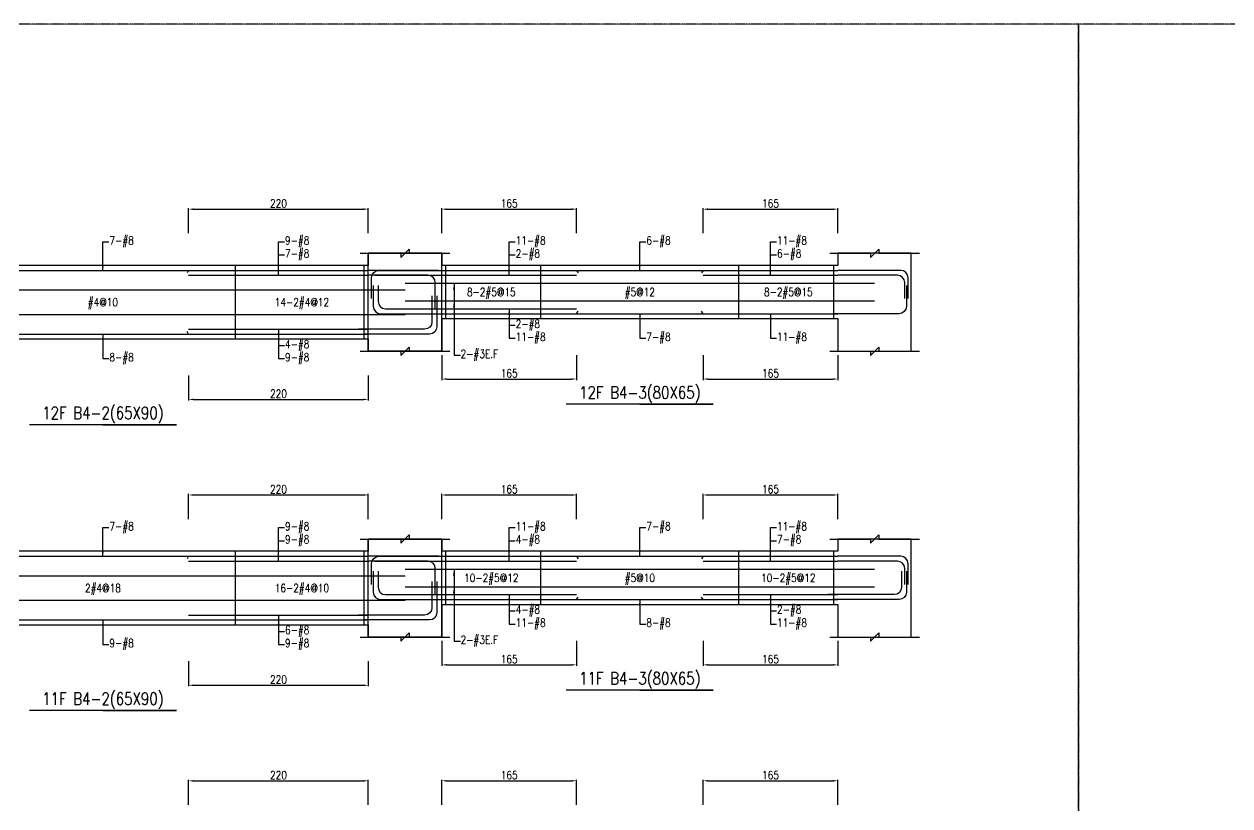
# Model space of a CAD drawing. Header units: millimetres. Extents: x 0 to 84580, y -12276 to 4373.
# Drawn here: x 28083 to 29560, y -1957 to -1000 of the extents above; entities that cross this region are included whole.
import ezdxf
from ezdxf.enums import TextEntityAlignment as Align

# ---------------------------------------------------------------- set-up
doc = ezdxf.new("R2010")
doc.units = ezdxf.units.MM
doc.header["$MEASUREMENT"] = 0
doc.linetypes.add('CENTER', pattern=[2, 1.25, -0.25, 0.25, -0.25])
for name, color, linetype in [('S-DIM', 2, 'Continuous'), ('S-GRID', 1, 'CENTER'), ('S-LEADER', 2, 'Continuous'), ('S-RC', 130, 'Continuous'), ('S-REINF', 6, 'Continuous'), ('S-TEXT', 2, 'Continuous')]:
    doc.layers.add(name, color=color, linetype=linetype)
doc.styles.add('CS4', font='romans.shx', dxfattribs={"width": 0.8, "bigfont": 'lsp.shx'})
doc.styles.get("Standard").update_dxf_attribs({"font": 'arial.ttf'})
doc.dimstyles.new('ISO-25', dxfattribs={"dimtxt": 2.5, "dimasz": 2.5, "dimexe": 1.25, "dimexo": 0.625, "dimtad": 1, "dimtxsty": 'Standard', "dimcen": 2.5, "dimadec": 0, "dimazin": 0, "dimtfac": 1, "dimtmove": 0, "dimatfit": 3, "dimfxl": 0, "dimarcsym": 0})

# ---------------------------------------------------------------- blocks, each defined once
blk = doc.blocks.new('*D772')
at = {"layer": 'DEFPOINTS', "color": 0, "transparency": 16777216}
for p in [(28504.4, -1926.6), (28284.4, -1956.6), (28504.4, -1956.6)]:
    blk.add_point(p, dxfattribs=at)
at = {"layer": 'S-DIM', "color": 0, "lineweight": -2, "transparency": 16777216}
for p, q in [((28284.4, -1956), (28284.4, -1925.3)), ((28290.4, -1926.6), (28498.4, -1926.6)), ((28504.4, -1956), (28504.4, -1925.3))]:
    blk.add_line(p, q, dxfattribs=at)
at = {"layer": 'S-DIM', "color": 0, "transparency": 16777216}
for points in [[(28290.4, -1925.6), (28290.4, -1927.6), (28284.4, -1926.6)], [(28498.4, -1925.6), (28498.4, -1927.6), (28504.4, -1926.6)]]:
    blk.add_solid(points, dxfattribs=at)
at = {"layer": 'S-DIM', "color": 0, "transparency": 16777216, "insert": (28394.4, -1919.6), "char_height": 10, "attachment_point": 5, "style": 'CS4'}
blk.add_mtext('220', dxfattribs=at)
blk = doc.blocks.new('*D776')
at = {"layer": 'DEFPOINTS', "color": 0, "transparency": 16777216}
for p in [(28504.4, -1576.6), (28284.4, -1606.6), (28504.4, -1606.6)]:
    blk.add_point(p, dxfattribs=at)
at = {"layer": 'S-DIM', "color": 0, "lineweight": -2, "transparency": 16777216}
for p, q in [((28284.4, -1606), (28284.4, -1575.3)), ((28290.4, -1576.6), (28498.4, -1576.6)), ((28504.4, -1606), (28504.4, -1575.3))]:
    blk.add_line(p, q, dxfattribs=at)
at = {"layer": 'S-DIM', "color": 0, "transparency": 16777216}
for points in [[(28290.4, -1575.6), (28290.4, -1577.6), (28284.4, -1576.6)], [(28498.4, -1575.6), (28498.4, -1577.6), (28504.4, -1576.6)]]:
    blk.add_solid(points, dxfattribs=at)
at = {"layer": 'S-DIM', "color": 0, "transparency": 16777216, "insert": (28394.4, -1569.6), "char_height": 10, "attachment_point": 5, "style": 'CS4'}
blk.add_mtext('220', dxfattribs=at)
blk = doc.blocks.new('*D778')
at = {"layer": 'DEFPOINTS', "color": 0, "transparency": 16777216}
for p in [(28284.4, -1779.6), (28504.4, -1779.6), (28504.4, -1809.6)]:
    blk.add_point(p, dxfattribs=at)
at = {"layer": 'S-DIM', "color": 0, "lineweight": -2, "transparency": 16777216}
for p, q in [((28284.4, -1780.2), (28284.4, -1810.8)), ((28504.4, -1780.2), (28504.4, -1810.8)), ((28290.4, -1809.6), (28498.4, -1809.6))]:
    blk.add_line(p, q, dxfattribs=at)
at = {"layer": 'S-DIM', "color": 0, "transparency": 16777216}
for points in [[(28290.4, -1808.6), (28290.4, -1810.6), (28284.4, -1809.6)], [(28498.4, -1808.6), (28498.4, -1810.6), (28504.4, -1809.6)]]:
    blk.add_solid(points, dxfattribs=at)
at = {"layer": 'S-DIM', "color": 0, "transparency": 16777216, "insert": (28394.4, -1802.6), "char_height": 10, "attachment_point": 5, "style": 'CS4'}
blk.add_mtext('220', dxfattribs=at)
blk = doc.blocks.new('*D780')
at = {"layer": 'DEFPOINTS', "color": 0, "transparency": 16777216}
for p in [(28504.4, -1226.6), (28284.4, -1256.6), (28504.4, -1256.6)]:
    blk.add_point(p, dxfattribs=at)
at = {"layer": 'S-DIM', "color": 0, "lineweight": -2, "transparency": 16777216}
for p, q in [((28284.4, -1256), (28284.4, -1225.3)), ((28504.4, -1256), (28504.4, -1225.3)), ((28290.4, -1226.6), (28498.4, -1226.6))]:
    blk.add_line(p, q, dxfattribs=at)
at = {"layer": 'S-DIM', "color": 0, "transparency": 16777216}
for points in [[(28290.4, -1225.6), (28290.4, -1227.6), (28284.4, -1226.6)], [(28498.4, -1225.6), (28498.4, -1227.6), (28504.4, -1226.6)]]:
    blk.add_solid(points, dxfattribs=at)
at = {"layer": 'S-DIM', "color": 0, "transparency": 16777216, "insert": (28394.4, -1219.6), "char_height": 10, "attachment_point": 5, "style": 'CS4'}
blk.add_mtext('220', dxfattribs=at)
blk = doc.blocks.new('*D782')
at = {"layer": 'DEFPOINTS', "color": 0, "transparency": 16777216}
for p in [(28284.4, -1429.6), (28504.4, -1429.6), (28504.4, -1459.6)]:
    blk.add_point(p, dxfattribs=at)
at = {"layer": 'S-DIM', "color": 0, "lineweight": -2, "transparency": 16777216}
for p, q in [((28284.4, -1430.2), (28284.4, -1460.8)), ((28504.4, -1430.2), (28504.4, -1460.8)), ((28290.4, -1459.6), (28498.4, -1459.6))]:
    blk.add_line(p, q, dxfattribs=at)
at = {"layer": 'S-DIM', "color": 0, "transparency": 16777216}
for points in [[(28290.4, -1458.6), (28290.4, -1460.6), (28284.4, -1459.6)], [(28498.4, -1458.6), (28498.4, -1460.6), (28504.4, -1459.6)]]:
    blk.add_solid(points, dxfattribs=at)
at = {"layer": 'S-DIM', "color": 0, "transparency": 16777216, "insert": (28394.4, -1452.6), "char_height": 10, "attachment_point": 5, "style": 'CS4'}
blk.add_mtext('220', dxfattribs=at)
blk = doc.blocks.new('*D793')
at = {"layer": 'DEFPOINTS', "color": 0, "transparency": 16777216}
for p in [(28759.4, -1926.6), (28594.4, -1956.6), (28759.4, -1956.6)]:
    blk.add_point(p, dxfattribs=at)
at = {"layer": 'S-DIM', "color": 0, "lineweight": -2, "transparency": 16777216}
for p, q in [((28594.4, -1956), (28594.4, -1925.3)), ((28600.4, -1926.6), (28753.4, -1926.6)), ((28759.4, -1956), (28759.4, -1925.3))]:
    blk.add_line(p, q, dxfattribs=at)
at = {"layer": 'S-DIM', "color": 0, "transparency": 16777216}
for points in [[(28600.4, -1925.6), (28600.4, -1927.6), (28594.4, -1926.6)], [(28753.4, -1925.6), (28753.4, -1927.6), (28759.4, -1926.6)]]:
    blk.add_solid(points, dxfattribs=at)
at = {"layer": 'S-DIM', "color": 0, "transparency": 16777216, "insert": (28676.9, -1919.6), "char_height": 10, "attachment_point": 5, "style": 'CS4'}
blk.add_mtext('165', dxfattribs=at)
blk = doc.blocks.new('*D794')
at = {"layer": 'DEFPOINTS', "color": 0, "transparency": 16777216}
for p in [(29079.4, -1926.6), (28914.4, -1956.6), (29079.4, -1956.6)]:
    blk.add_point(p, dxfattribs=at)
at = {"layer": 'S-DIM', "color": 0, "lineweight": -2, "transparency": 16777216}
for p, q in [((28914.4, -1956), (28914.4, -1925.3)), ((28920.4, -1926.6), (29073.4, -1926.6)), ((29079.4, -1956), (29079.4, -1925.3))]:
    blk.add_line(p, q, dxfattribs=at)
at = {"layer": 'S-DIM', "color": 0, "transparency": 16777216}
for points in [[(28920.4, -1925.6), (28920.4, -1927.6), (28914.4, -1926.6)], [(29073.4, -1925.6), (29073.4, -1927.6), (29079.4, -1926.6)]]:
    blk.add_solid(points, dxfattribs=at)
at = {"layer": 'S-DIM', "color": 0, "transparency": 16777216, "insert": (28996.9, -1919.6), "char_height": 10, "attachment_point": 5, "style": 'CS4'}
blk.add_mtext('165', dxfattribs=at)
blk = doc.blocks.new('*D797')
at = {"layer": 'DEFPOINTS', "color": 0, "transparency": 16777216}
for p in [(28759.4, -1576.6), (28594.4, -1606.6), (28759.4, -1606.6)]:
    blk.add_point(p, dxfattribs=at)
at = {"layer": 'S-DIM', "color": 0, "lineweight": -2, "transparency": 16777216}
for p, q in [((28594.4, -1606), (28594.4, -1575.3)), ((28600.4, -1576.6), (28753.4, -1576.6)), ((28759.4, -1606), (28759.4, -1575.3))]:
    blk.add_line(p, q, dxfattribs=at)
at = {"layer": 'S-DIM', "color": 0, "transparency": 16777216}
for points in [[(28600.4, -1575.6), (28600.4, -1577.6), (28594.4, -1576.6)], [(28753.4, -1575.6), (28753.4, -1577.6), (28759.4, -1576.6)]]:
    blk.add_solid(points, dxfattribs=at)
at = {"layer": 'S-DIM', "color": 0, "transparency": 16777216, "insert": (28676.9, -1569.6), "char_height": 10, "attachment_point": 5, "style": 'CS4'}
blk.add_mtext('165', dxfattribs=at)
blk = doc.blocks.new('*D798')
at = {"layer": 'DEFPOINTS', "color": 0, "transparency": 16777216}
for p in [(29079.4, -1576.6), (28914.4, -1606.6), (29079.4, -1606.6)]:
    blk.add_point(p, dxfattribs=at)
at = {"layer": 'S-DIM', "color": 0, "lineweight": -2, "transparency": 16777216}
for p, q in [((28914.4, -1606), (28914.4, -1575.3)), ((28920.4, -1576.6), (29073.4, -1576.6)), ((29079.4, -1606), (29079.4, -1575.3))]:
    blk.add_line(p, q, dxfattribs=at)
at = {"layer": 'S-DIM', "color": 0, "transparency": 16777216}
for points in [[(28920.4, -1575.6), (28920.4, -1577.6), (28914.4, -1576.6)], [(29073.4, -1575.6), (29073.4, -1577.6), (29079.4, -1576.6)]]:
    blk.add_solid(points, dxfattribs=at)
at = {"layer": 'S-DIM', "color": 0, "transparency": 16777216, "insert": (28996.9, -1569.6), "char_height": 10, "attachment_point": 5, "style": 'CS4'}
blk.add_mtext('165', dxfattribs=at)
blk = doc.blocks.new('*D799')
at = {"layer": 'DEFPOINTS', "color": 0, "transparency": 16777216}
for p in [(28594.4, -1754.6), (28759.4, -1754.6), (28759.4, -1784.6)]:
    blk.add_point(p, dxfattribs=at)
at = {"layer": 'S-DIM', "color": 0, "lineweight": -2, "transparency": 16777216}
for p, q in [((28594.4, -1755.2), (28594.4, -1785.8)), ((28759.4, -1755.2), (28759.4, -1785.8)), ((28600.4, -1784.6), (28753.4, -1784.6))]:
    blk.add_line(p, q, dxfattribs=at)
at = {"layer": 'S-DIM', "color": 0, "transparency": 16777216}
for points in [[(28600.4, -1783.6), (28600.4, -1785.6), (28594.4, -1784.6)], [(28753.4, -1783.6), (28753.4, -1785.6), (28759.4, -1784.6)]]:
    blk.add_solid(points, dxfattribs=at)
at = {"layer": 'S-DIM', "color": 0, "transparency": 16777216, "insert": (28676.9, -1777.6), "char_height": 10, "attachment_point": 5, "style": 'CS4'}
blk.add_mtext('165', dxfattribs=at)
blk = doc.blocks.new('*D800')
at = {"layer": 'DEFPOINTS', "color": 0, "transparency": 16777216}
for p in [(28914.4, -1754.6), (29079.4, -1754.6), (29079.4, -1784.6)]:
    blk.add_point(p, dxfattribs=at)
at = {"layer": 'S-DIM', "color": 0, "lineweight": -2, "transparency": 16777216}
for p, q in [((28914.4, -1755.2), (28914.4, -1785.8)), ((29079.4, -1755.2), (29079.4, -1785.8)), ((28920.4, -1784.6), (29073.4, -1784.6))]:
    blk.add_line(p, q, dxfattribs=at)
at = {"layer": 'S-DIM', "color": 0, "transparency": 16777216}
for points in [[(28920.4, -1783.6), (28920.4, -1785.6), (28914.4, -1784.6)], [(29073.4, -1783.6), (29073.4, -1785.6), (29079.4, -1784.6)]]:
    blk.add_solid(points, dxfattribs=at)
at = {"layer": 'S-DIM', "color": 0, "transparency": 16777216, "insert": (28996.9, -1777.6), "char_height": 10, "attachment_point": 5, "style": 'CS4'}
blk.add_mtext('165', dxfattribs=at)
blk = doc.blocks.new('*D801')
at = {"layer": 'DEFPOINTS', "color": 0, "transparency": 16777216}
for p in [(28759.4, -1226.6), (28594.4, -1256.6), (28759.4, -1256.6)]:
    blk.add_point(p, dxfattribs=at)
at = {"layer": 'S-DIM', "color": 0, "lineweight": -2, "transparency": 16777216}
for p, q in [((28594.4, -1256), (28594.4, -1225.3)), ((28759.4, -1256), (28759.4, -1225.3)), ((28600.4, -1226.6), (28753.4, -1226.6))]:
    blk.add_line(p, q, dxfattribs=at)
at = {"layer": 'S-DIM', "color": 0, "transparency": 16777216}
for points in [[(28600.4, -1225.6), (28600.4, -1227.6), (28594.4, -1226.6)], [(28753.4, -1225.6), (28753.4, -1227.6), (28759.4, -1226.6)]]:
    blk.add_solid(points, dxfattribs=at)
at = {"layer": 'S-DIM', "color": 0, "transparency": 16777216, "insert": (28676.9, -1219.6), "char_height": 10, "attachment_point": 5, "style": 'CS4'}
blk.add_mtext('165', dxfattribs=at)
blk = doc.blocks.new('*D802')
at = {"layer": 'DEFPOINTS', "color": 0, "transparency": 16777216}
for p in [(29079.4, -1226.6), (28914.4, -1256.6), (29079.4, -1256.6)]:
    blk.add_point(p, dxfattribs=at)
at = {"layer": 'S-DIM', "color": 0, "lineweight": -2, "transparency": 16777216}
for p, q in [((28914.4, -1256), (28914.4, -1225.3)), ((29079.4, -1256), (29079.4, -1225.3)), ((28920.4, -1226.6), (29073.4, -1226.6))]:
    blk.add_line(p, q, dxfattribs=at)
at = {"layer": 'S-DIM', "color": 0, "transparency": 16777216}
for points in [[(28920.4, -1225.6), (28920.4, -1227.6), (28914.4, -1226.6)], [(29073.4, -1225.6), (29073.4, -1227.6), (29079.4, -1226.6)]]:
    blk.add_solid(points, dxfattribs=at)
at = {"layer": 'S-DIM', "color": 0, "transparency": 16777216, "insert": (28996.9, -1219.6), "char_height": 10, "attachment_point": 5, "style": 'CS4'}
blk.add_mtext('165', dxfattribs=at)
blk = doc.blocks.new('*D787')
at = {"layer": 'DEFPOINTS', "color": 0, "transparency": 16777216}
for p in [(28594.4, -1404.6), (28759.4, -1404.6), (28759.4, -1434.6)]:
    blk.add_point(p, dxfattribs=at)
at = {"layer": 'S-DIM', "color": 0, "lineweight": -2, "transparency": 16777216}
for p, q in [((28594.4, -1405.2), (28594.4, -1435.8)), ((28759.4, -1405.2), (28759.4, -1435.8)), ((28600.4, -1434.6), (28753.4, -1434.6))]:
    blk.add_line(p, q, dxfattribs=at)
at = {"layer": 'S-DIM', "color": 0, "transparency": 16777216}
for points in [[(28600.4, -1433.6), (28600.4, -1435.6), (28594.4, -1434.6)], [(28753.4, -1433.6), (28753.4, -1435.6), (28759.4, -1434.6)]]:
    blk.add_solid(points, dxfattribs=at)
at = {"layer": 'S-DIM', "color": 0, "transparency": 16777216, "insert": (28676.9, -1427.6), "char_height": 10, "attachment_point": 5, "style": 'CS4'}
blk.add_mtext('165', dxfattribs=at)
blk = doc.blocks.new('*D788')
at = {"layer": 'DEFPOINTS', "color": 0, "transparency": 16777216}
for p in [(28914.4, -1404.6), (29079.4, -1404.6), (29079.4, -1434.6)]:
    blk.add_point(p, dxfattribs=at)
at = {"layer": 'S-DIM', "color": 0, "lineweight": -2, "transparency": 16777216}
for p, q in [((28914.4, -1405.2), (28914.4, -1435.8)), ((29079.4, -1405.2), (29079.4, -1435.8)), ((28920.4, -1434.6), (29073.4, -1434.6))]:
    blk.add_line(p, q, dxfattribs=at)
at = {"layer": 'S-DIM', "color": 0, "transparency": 16777216}
for points in [[(28920.4, -1433.6), (28920.4, -1435.6), (28914.4, -1434.6)], [(29073.4, -1433.6), (29073.4, -1435.6), (29079.4, -1434.6)]]:
    blk.add_solid(points, dxfattribs=at)
at = {"layer": 'S-DIM', "color": 0, "transparency": 16777216, "insert": (28996.9, -1427.6), "char_height": 10, "attachment_point": 5, "style": 'CS4'}
blk.add_mtext('165', dxfattribs=at)

msp = doc.modelspace()

# ---------------------------------------------------------------- linework, layer by layer
at = {"layer": 'S-GRID'}
for points in [[(26145, -3069), (29374, -3069), (29374, -1000), (26145, -1000), (26145, -3069)], [(29374, -3069), (32603, -3069), (32603, -1000), (29374, -1000), (29374, -3069)]]:
    msp.add_lwpolyline(points, dxfattribs=at)
at = {"layer": 'S-RC'}
for points in [[(28494.395, -1280.575), (28544.395, -1280.585), (28544.394, -1285.585), (28554.396, -1275.587), (28554.395, -1280.587), (28604.395, -1280.597)], [(28494.395, -1280.575), (28544.395, -1280.585), (28544.394, -1285.585), (28554.396, -1275.587), (28554.395, -1280.587), (28604.395, -1280.597)], [(28504.395, -1385.575), (28504.395, -1400.575), (28594.395, -1400.575), (28594.395, -1280.575), (28504.395, -1280.575), (28504.395, -1295.575)], [(28594.395, -1360.575), (28594.395, -1400.575), (28504.395, -1400.575), (28504.395, -1280.575), (28594.395, -1280.575), (28594.395, -1295.575)], [(29069.395, -1280.575), (29119.395, -1280.585), (29119.394, -1285.585), (29129.396, -1275.587), (29129.395, -1280.587), (29179.395, -1280.597)], [(29079.395, -1360.575), (29079.395, -1400.575), (29169.395, -1400.575), (29169.395, -1280.575), (29079.395, -1280.575), (29079.395, -1295.575)], [(28504.395, -1295.575), (27854.395, -1295.575)], [(29079.395, -1295.575), (28594.395, -1295.575)], [(28594.395, -1360.575), (29079.395, -1360.575)], [(27854.395, -1385.575), (28504.395, -1385.575)], [(28494.395, -1400.575), (28544.395, -1400.585), (28544.394, -1405.585), (28554.396, -1395.587), (28554.395, -1400.587), (28604.395, -1400.597)], [(28494.395, -1400.575), (28544.395, -1400.585), (28544.394, -1405.585), (28554.396, -1395.587), (28554.395, -1400.587), (28604.395, -1400.597)], [(29069.395, -1400.575), (29119.395, -1400.585), (29119.394, -1405.585), (29129.396, -1395.587), (29129.395, -1400.587), (29179.395, -1400.597)], [(28836.895, -1465.575), (28926.895, -1465.575), (28746.895, -1465.575)], [(28179.395, -1490.575), (28269.395, -1490.575), (28089.395, -1490.575)], [(28494.395, -1630.575), (28544.395, -1630.585), (28544.394, -1635.585), (28554.396, -1625.587), (28554.395, -1630.587), (28604.395, -1630.597)], [(28494.395, -1630.575), (28544.395, -1630.585), (28544.394, -1635.585), (28554.396, -1625.587), (28554.395, -1630.587), (28604.395, -1630.597)], [(28504.395, -1735.575), (28504.395, -1750.575), (28594.395, -1750.575), (28594.395, -1630.575), (28504.395, -1630.575), (28504.395, -1645.575)], [(28594.395, -1710.575), (28594.395, -1750.575), (28504.395, -1750.575), (28504.395, -1630.575), (28594.395, -1630.575), (28594.395, -1645.575)], [(29069.395, -1630.575), (29119.395, -1630.585), (29119.394, -1635.585), (29129.396, -1625.587), (29129.395, -1630.587), (29179.395, -1630.597)], [(29079.395, -1710.575), (29079.395, -1750.575), (29169.395, -1750.575), (29169.395, -1630.575), (29079.395, -1630.575), (29079.395, -1645.575)], [(28504.395, -1645.575), (27854.395, -1645.575)], [(29079.395, -1645.575), (28594.395, -1645.575)], [(28594.395, -1710.575), (29079.395, -1710.575)], [(27854.395, -1735.575), (28504.395, -1735.575)], [(28494.395, -1750.575), (28544.395, -1750.585), (28544.394, -1755.585), (28554.396, -1745.587), (28554.395, -1750.587), (28604.395, -1750.597)], [(28494.395, -1750.575), (28544.395, -1750.585), (28544.394, -1755.585), (28554.396, -1745.587), (28554.395, -1750.587), (28604.395, -1750.597)], [(29069.395, -1750.575), (29119.395, -1750.585), (29119.394, -1755.585), (29129.396, -1745.587), (29129.395, -1750.587), (29179.395, -1750.597)], [(28836.895, -1815.575), (28926.895, -1815.575), (28746.895, -1815.575)], [(28179.395, -1840.575), (28269.395, -1840.575), (28089.395, -1840.575)]]:
    msp.add_lwpolyline(points, dxfattribs=at)
at = {"layer": 'S-REINF', "color": 1}
for points in [[(28341.895, -1385.575), (28341.895, -1295.575)], [(28499.395, -1385.575), (28499.395, -1295.575)], [(28599.395, -1360.575), (28599.395, -1295.575)], [(28715.645, -1360.575), (28715.645, -1295.575)], [(28958.145, -1360.575), (28958.145, -1295.575)], [(29074.395, -1360.575), (29074.395, -1295.575)], [(27809.395, -1325.575), (28549.395, -1325.575)], [(28549.395, -1317.242), (29124.395, -1317.242)], [(28549.395, -1338.908), (29124.395, -1338.908)], [(27809.395, -1355.575), (28549.395, -1355.575)], [(28341.895, -1735.575), (28341.895, -1645.575)], [(28499.395, -1735.575), (28499.395, -1645.575)], [(28599.395, -1710.575), (28599.395, -1645.575)], [(28715.645, -1710.575), (28715.645, -1645.575)], [(28958.145, -1710.575), (28958.145, -1645.575)], [(29074.395, -1710.575), (29074.395, -1645.575)], [(28549.395, -1667.242), (29124.395, -1667.242)], [(27809.395, -1675.575), (28549.395, -1675.575)], [(28549.395, -1688.908), (29124.395, -1688.908)], [(27809.395, -1705.575), (28549.395, -1705.575)]]:
    msp.add_lwpolyline(points, dxfattribs=at)
at = {"layer": 'S-REINF'}
for points in [[(28074.395, -1301.575), (28284.395, -1301.575)], [(28284.395, -1301.575), (28282.395, -1304.575)], [(28284.395, -1301.575), (28504.395, -1301.575)], [(28284.395, -1307.575), (28504.395, -1307.575)], [(28590.395, -1301.575), (28504.395, -1301.575)], [(28512.395, -1307.575), (28594.395, -1307.575)], [(28594.395, -1301.575), (28759.395, -1301.575)], [(28594.395, -1307.575), (28759.395, -1307.575)], [(28759.395, -1301.575), (28761.395, -1304.575)], [(28759.395, -1301.575), (28914.395, -1301.575)], [(28914.395, -1301.575), (28912.395, -1304.575)], [(28914.395, -1301.575), (29079.395, -1301.575)], [(28914.395, -1307.575), (29079.395, -1307.575)], [(28594.395, -1348.575), (28759.395, -1348.575)], [(28594.395, -1354.575), (28759.395, -1354.575)], [(28759.395, -1354.575), (28761.395, -1351.575)], [(28759.395, -1354.575), (28914.395, -1354.575)], [(28914.395, -1354.575), (28912.395, -1351.575)], [(28914.395, -1354.575), (29079.395, -1354.575)], [(28074.395, -1379.575), (28284.395, -1379.575)], [(28284.395, -1379.575), (28282.395, -1376.575)], [(28284.395, -1373.575), (28504.395, -1373.575)], [(28284.395, -1379.575), (28504.395, -1379.575)], [(28074.395, -1651.575), (28284.395, -1651.575)], [(28284.395, -1651.575), (28282.395, -1654.575)], [(28284.395, -1651.575), (28504.395, -1651.575)], [(28590.395, -1651.575), (28504.395, -1651.575)], [(28594.395, -1651.575), (28759.395, -1651.575)], [(28759.395, -1651.575), (28761.395, -1654.575)], [(28759.395, -1651.575), (28914.395, -1651.575)], [(28914.395, -1651.575), (28912.395, -1654.575)], [(28914.395, -1651.575), (29079.395, -1651.575)], [(28284.395, -1657.575), (28504.395, -1657.575)], [(28512.395, -1657.575), (28594.395, -1657.575)], [(28594.395, -1657.575), (28759.395, -1657.575)], [(28914.395, -1657.575), (29079.395, -1657.575)], [(28594.395, -1698.575), (28759.395, -1698.575)], [(28594.395, -1704.575), (28759.395, -1704.575)], [(28759.395, -1704.575), (28761.395, -1701.575)], [(28759.395, -1704.575), (28914.395, -1704.575)], [(28914.395, -1704.575), (28912.395, -1701.575)], [(28914.395, -1698.575), (29079.395, -1698.575)], [(28914.395, -1704.575), (29079.395, -1704.575)], [(28284.395, -1723.575), (28504.395, -1723.575)], [(28074.395, -1729.575), (28284.395, -1729.575)], [(28284.395, -1729.575), (28504.395, -1729.575)]]:
    msp.add_lwpolyline(points, dxfattribs=at)
for points in [[(28586.395, -1348.575), (28586.395, -1316.575, 0.41421356), (28577.395, -1307.575), (28504.395, -1307.575)], [(28508.395, -1336.075), (28508.395, -1310.575, -0.41421356), (28517.395, -1301.575), (28594.395, -1301.575)], [(29165.395, -1336.075), (29165.395, -1310.575, 0.41421356), (29156.395, -1301.575), (29079.395, -1301.575)], [(29161.395, -1336.075), (29161.395, -1316.575, 0.41421356), (29152.395, -1307.575), (29079.395, -1307.575)], [(28510.395, -1320.075), (28510.395, -1345.575, 0.41421356), (28519.395, -1354.575), (28594.395, -1354.575)], [(28516.395, -1320.075), (28516.395, -1339.575, 0.41421356), (28525.395, -1348.575), (28594.395, -1348.575)], [(29163.395, -1320.075), (29163.395, -1345.575, -0.41421356), (29154.395, -1354.575), (29073.395, -1354.575)], [(28582.395, -1332.575), (28582.395, -1364.575, -0.41421356), (28573.395, -1373.575), (28492.395, -1373.575)], [(28588.395, -1332.575), (28588.395, -1370.575, -0.41421356), (28579.395, -1379.575), (28498.395, -1379.575)], [(28508.395, -1686.075), (28508.395, -1660.575, -0.41421356), (28517.395, -1651.575), (28594.395, -1651.575)], [(29165.395, -1686.075), (29165.395, -1660.575, 0.41421356), (29156.395, -1651.575), (29079.395, -1651.575)], [(28586.395, -1698.575), (28586.395, -1666.575, 0.41421356), (28577.395, -1657.575), (28504.395, -1657.575)], [(29161.395, -1686.075), (29161.395, -1666.575, 0.41421356), (29152.395, -1657.575), (29079.395, -1657.575)], [(28582.395, -1682.575), (28582.395, -1714.575, -0.41421356), (28573.395, -1723.575), (28492.395, -1723.575)], [(28588.395, -1682.575), (28588.395, -1720.575, -0.41421356), (28579.395, -1729.575), (28498.395, -1729.575)], [(28510.395, -1670.075), (28510.395, -1695.575, 0.41421356), (28519.395, -1704.575), (28594.395, -1704.575)], [(28516.395, -1670.075), (28516.395, -1689.575, 0.41421356), (28525.395, -1698.575), (28594.395, -1698.575)], [(29157.395, -1670.075), (29157.395, -1689.575, -0.41421356), (29148.395, -1698.575), (29067.395, -1698.575)], [(29163.395, -1670.075), (29163.395, -1695.575, -0.41421356), (29154.395, -1704.575), (29073.395, -1704.575)]]:
    msp.add_lwpolyline(points, format="xyb", dxfattribs=at)

# ---------------------------------------------------------------- texts
at = {"layer": 'S-LEADER', "char_height": 10, "attachment_point": 4, "style": 'CS4'}
for s, insert in [('7-#8', (28187.395, -1266.575)), ('9-#8', (28402.395, -1266.575)), ('11-#8', (28684.895, -1266.575)), ('6-#8', (28844.895, -1266.575)), ('11-#8', (29004.895, -1266.575)), ('7-#8', (28402.395, -1282.575)), ('2-#8', (28684.895, -1282.575)), ('6-#8', (29004.895, -1282.575)), ('2-#8', (28684.895, -1368.575)), ('4-#8', (28402.395, -1393.575)), ('11-#8', (28684.895, -1384.575)), ('7-#8', (28844.895, -1384.575)), ('11-#8', (29004.895, -1384.575)), ('8-#8', (28187.395, -1409.575)), ('9-#8', (28402.395, -1409.575)), ('7-#8', (28187.395, -1616.575)), ('9-#8', (28402.395, -1616.575)), ('11-#8', (28684.895, -1616.575)), ('7-#8', (28844.895, -1616.575)), ('11-#8', (29004.895, -1616.575)), ('9-#8', (28402.395, -1632.575)), ('4-#8', (28684.895, -1632.575)), ('7-#8', (29004.895, -1632.575)), ('4-#8', (28684.895, -1718.575)), ('2-#8', (29004.895, -1718.575)), ('11-#8', (28684.895, -1734.575)), ('8-#8', (28844.895, -1734.575)), ('11-#8', (29004.895, -1734.575)), ('6-#8', (28402.395, -1743.575)), ('9-#8', (28187.395, -1759.575)), ('9-#8', (28402.395, -1759.575))]:
    msp.add_mtext(s, dxfattribs=dict(at, insert=insert))
at = {"layer": 'S-LEADER', "color": 3, "char_height": 10, "attachment_point": 4, "style": 'CS4'}
for insert in [(28617.395, -1405.575), (28617.395, -1755.575)]:
    msp.add_mtext('2-#3E.F', dxfattribs=dict(at, insert=insert))
at = {"layer": 'S-RC', "style": 'CS4', "width": 0.8}
for s, p in [('12F B4-3(80X65)', (28836.895, -1458.575)), ('12F B4-2(65X90)', (28179.395, -1483.575)), ('11F B4-3(80X65)', (28836.895, -1808.575)), ('11F B4-2(65X90)', (28179.395, -1833.575))]:
    msp.add_text(s, height=15, dxfattribs=at).set_placement(p, align=Align.CENTER)
at = {"layer": 'S-TEXT', "color": 1, "style": 'CS4', "width": 0.8}
for s, p in [('8-2#5@15', (28655.02, -1333.075)), ('#5@12', (28836.895, -1333.075)), ('8-2#5@15', (29018.77, -1333.075)), ('#4@10', (28179.395, -1345.575)), ('14-2#4@12', (28423.145, -1345.575)), ('10-2#5@12', (28655.02, -1683.075)), ('#5@10', (28836.895, -1683.075)), ('10-2#5@12', (29018.77, -1683.075)), ('2#4@18', (28179.395, -1695.575)), ('16-2#4@10', (28423.145, -1695.575))]:
    msp.add_text(s, height=10, dxfattribs=at).set_placement(p, align=Align.CENTER)

# ---------------------------------------------------------------- dimensions: what is measured, and where the dimension line sits
at = {"layer": 'S-DIM'}
for p1, p2, distance, picture, middle in [((28284.395, -1256.575), (28504.395, -1256.575), 30, '*D780', (28394.395, -1219.575)), ((28594.395, -1256.575), (28759.395, -1256.575), 30, '*D801', (28676.895, -1219.575)), ((28914.395, -1256.575), (29079.395, -1256.575), 30, '*D802', (28996.895, -1219.575)), ((28594.395, -1404.575), (28759.395, -1404.575), -30, '*D787', (28676.895, -1427.575)), ((28914.395, -1404.575), (29079.395, -1404.575), -30, '*D788', (28996.895, -1427.575)), ((28284.395, -1429.575), (28504.395, -1429.575), -30, '*D782', (28394.395, -1452.575)), ((28284.395, -1606.575), (28504.395, -1606.575), 30, '*D776', (28394.395, -1569.575)), ((28594.395, -1606.575), (28759.395, -1606.575), 30, '*D797', (28676.895, -1569.575)), ((28914.395, -1606.575), (29079.395, -1606.575), 30, '*D798', (28996.895, -1569.575)), ((28594.395, -1754.575), (28759.395, -1754.575), -30, '*D799', (28676.895, -1777.575)), ((28914.395, -1754.575), (29079.395, -1754.575), -30, '*D800', (28996.895, -1777.575)), ((28284.395, -1779.575), (28504.395, -1779.575), -30, '*D778', (28394.395, -1802.575)), ((28284.395, -1956.575), (28504.395, -1956.575), 30, '*D772', (28394.395, -1919.575)), ((28594.395, -1956.575), (28759.395, -1956.575), 30, '*D793', (28676.895, -1919.575)), ((28914.395, -1956.575), (29079.395, -1956.575), 30, '*D794', (28996.895, -1919.575))]:
    dim = msp.add_aligned_dim(p1=p1, p2=p2, distance=distance, dimstyle='ISO-25', override={"dimtxt": 10, "dimasz": 6, "dimgap": 2, "dimtxsty": 'CS4'}, dxfattribs=at)
    dim.commit()
    dim.dimension.update_dxf_attribs({"geometry": picture, "text_midpoint": middle})

# ---------------------------------------------------------------- leaders
at = {"layer": 'S-LEADER', "annotation_type": 0, "has_hookline": 1, "hookline_direction": 0}
for points, override, text_width in [([(28179.395, -1301.575), (28179.395, -1266.575), (28186.77, -1266.575)], {"dimasz": 6, "dimtad": 0}, 30.857), ([(28394.395, -1301.575), (28394.395, -1266.575), (28401.77, -1266.575)], {"dimasz": 6, "dimtad": 0}, 30.857), ([(28676.895, -1301.575), (28676.895, -1266.575), (28684.27, -1266.575)], {"dimasz": 6, "dimtad": 0}, 37.333), ([(28836.895, -1301.575), (28836.895, -1266.575), (28844.27, -1266.575)], {"dimasz": 6, "dimtad": 0}, 30.476), ([(28996.895, -1301.575), (28996.895, -1266.575), (29004.27, -1266.575)], {"dimasz": 6, "dimtad": 0}, 37.333), ([(28394.395, -1307.575), (28394.395, -1282.575), (28401.77, -1282.575)], {"dimasz": 6, "dimtad": 0}, 30.857), ([(28676.895, -1307.575), (28676.895, -1282.575), (28684.27, -1282.575)], {"dimasz": 6, "dimtad": 0}, 30.857), ([(28996.895, -1307.575), (28996.895, -1282.575), (29004.27, -1282.575)], {"dimasz": 6, "dimtad": 0}, 30.476), ([(28609.395, -1338.908), (28609.395, -1405.575), (28616.77, -1405.575)], {"dimasz": 8, "dimtad": 0}, 49.524), ([(28676.895, -1348.575), (28676.895, -1368.575), (28684.27, -1368.575)], {"dimasz": 6, "dimtad": 0}, 30.857), ([(28676.895, -1354.575), (28676.895, -1384.575), (28684.27, -1384.575)], {"dimasz": 6, "dimtad": 0}, 37.333), ([(28836.895, -1354.575), (28836.895, -1384.575), (28844.27, -1384.575)], {"dimasz": 6, "dimtad": 0}, 30.857), ([(28996.895, -1354.575), (28996.895, -1384.575), (29004.27, -1384.575)], {"dimasz": 6, "dimtad": 0}, 37.333), ([(28179.395, -1379.575), (28179.395, -1409.575), (28186.77, -1409.575)], {"dimasz": 6, "dimtad": 0}, 30.857), ([(28394.395, -1373.575), (28394.395, -1393.575), (28401.77, -1393.575)], {"dimasz": 6, "dimtad": 0}, 30.857), ([(28394.395, -1379.575), (28394.395, -1409.575), (28401.77, -1409.575)], {"dimasz": 6, "dimtad": 0}, 30.857), ([(28179.395, -1651.575), (28179.395, -1616.575), (28186.77, -1616.575)], {"dimasz": 6, "dimtad": 0}, 30.857), ([(28394.395, -1651.575), (28394.395, -1616.575), (28401.77, -1616.575)], {"dimasz": 6, "dimtad": 0}, 30.857), ([(28676.895, -1651.575), (28676.895, -1616.575), (28684.27, -1616.575)], {"dimasz": 6, "dimtad": 0}, 37.333), ([(28836.895, -1651.575), (28836.895, -1616.575), (28844.27, -1616.575)], {"dimasz": 6, "dimtad": 0}, 30.857), ([(28996.895, -1651.575), (28996.895, -1616.575), (29004.27, -1616.575)], {"dimasz": 6, "dimtad": 0}, 37.333), ([(28394.395, -1657.575), (28394.395, -1632.575), (28401.77, -1632.575)], {"dimasz": 6, "dimtad": 0}, 30.857), ([(28676.895, -1657.575), (28676.895, -1632.575), (28684.27, -1632.575)], {"dimasz": 6, "dimtad": 0}, 30.857), ([(28996.895, -1657.575), (28996.895, -1632.575), (29004.27, -1632.575)], {"dimasz": 6, "dimtad": 0}, 30.857), ([(28609.395, -1688.908), (28609.395, -1755.575), (28616.77, -1755.575)], {"dimasz": 8, "dimtad": 0}, 49.524), ([(28676.895, -1698.575), (28676.895, -1718.575), (28684.27, -1718.575)], {"dimasz": 6, "dimtad": 0}, 30.857), ([(28676.895, -1704.575), (28676.895, -1734.575), (28684.27, -1734.575)], {"dimasz": 6, "dimtad": 0}, 37.333), ([(28836.895, -1704.575), (28836.895, -1734.575), (28844.27, -1734.575)], {"dimasz": 6, "dimtad": 0}, 30.857), ([(28996.895, -1698.575), (28996.895, -1718.575), (29004.27, -1718.575)], {"dimasz": 6, "dimtad": 0}, 30.857), ([(28996.895, -1704.575), (28996.895, -1734.575), (29004.27, -1734.575)], {"dimasz": 6, "dimtad": 0}, 37.333), ([(28394.395, -1723.575), (28394.395, -1743.575), (28401.77, -1743.575)], {"dimasz": 6, "dimtad": 0}, 30.476), ([(28179.395, -1729.575), (28179.395, -1759.575), (28186.77, -1759.575)], {"dimasz": 6, "dimtad": 0}, 30.857), ([(28394.395, -1729.575), (28394.395, -1759.575), (28401.77, -1759.575)], {"dimasz": 6, "dimtad": 0}, 30.857)]:
    msp.add_leader(points, dimstyle='ISO-25', override=override, dxfattribs=dict(at, text_width=text_width))
at = {"layer": 'S-LEADER'}
for points in [[(28609.395, -1317.242), (28609.395, -1405.575), (28617.395, -1405.575)], [(28609.395, -1667.242), (28609.395, -1755.575), (28617.395, -1755.575)]]:
    msp.add_leader(points, dimstyle='ISO-25', override={"dimasz": 8}, dxfattribs=at)

doc.saveas('drawing.dxf')
